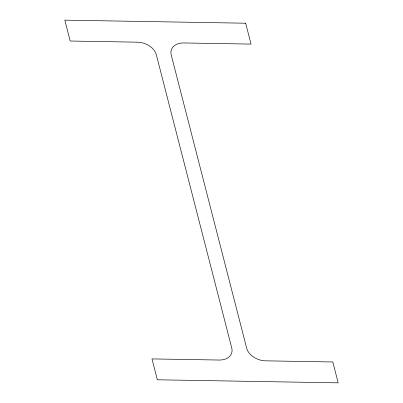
<?xml version="1.0" encoding="UTF-8"?>
<svg xmlns="http://www.w3.org/2000/svg" width="403" height="403" viewBox="0 0 403 403"><rect width="100%" height="100%" fill="white"/><g stroke="black" fill="none" stroke-linecap="round" stroke-linejoin="round"><path stroke-width="0.6" d="M245.649 23.213L64.823 20.15L70.193 41.03L137.418 42.169A16.513 11.657 19.5 0 1 156.309 54.722L231.77 348.026A16.513 11.657 19.5 0 1 219.207 360.045L151.976 358.907L157.351 379.787L338.177 382.85L332.807 361.97L265.582 360.831A16.513 11.657 19.5 0 1 246.691 348.278L171.23 54.974A16.513 11.657 19.5 0 1 183.793 42.955L251.024 44.093L245.649 23.213"/></g></svg>
